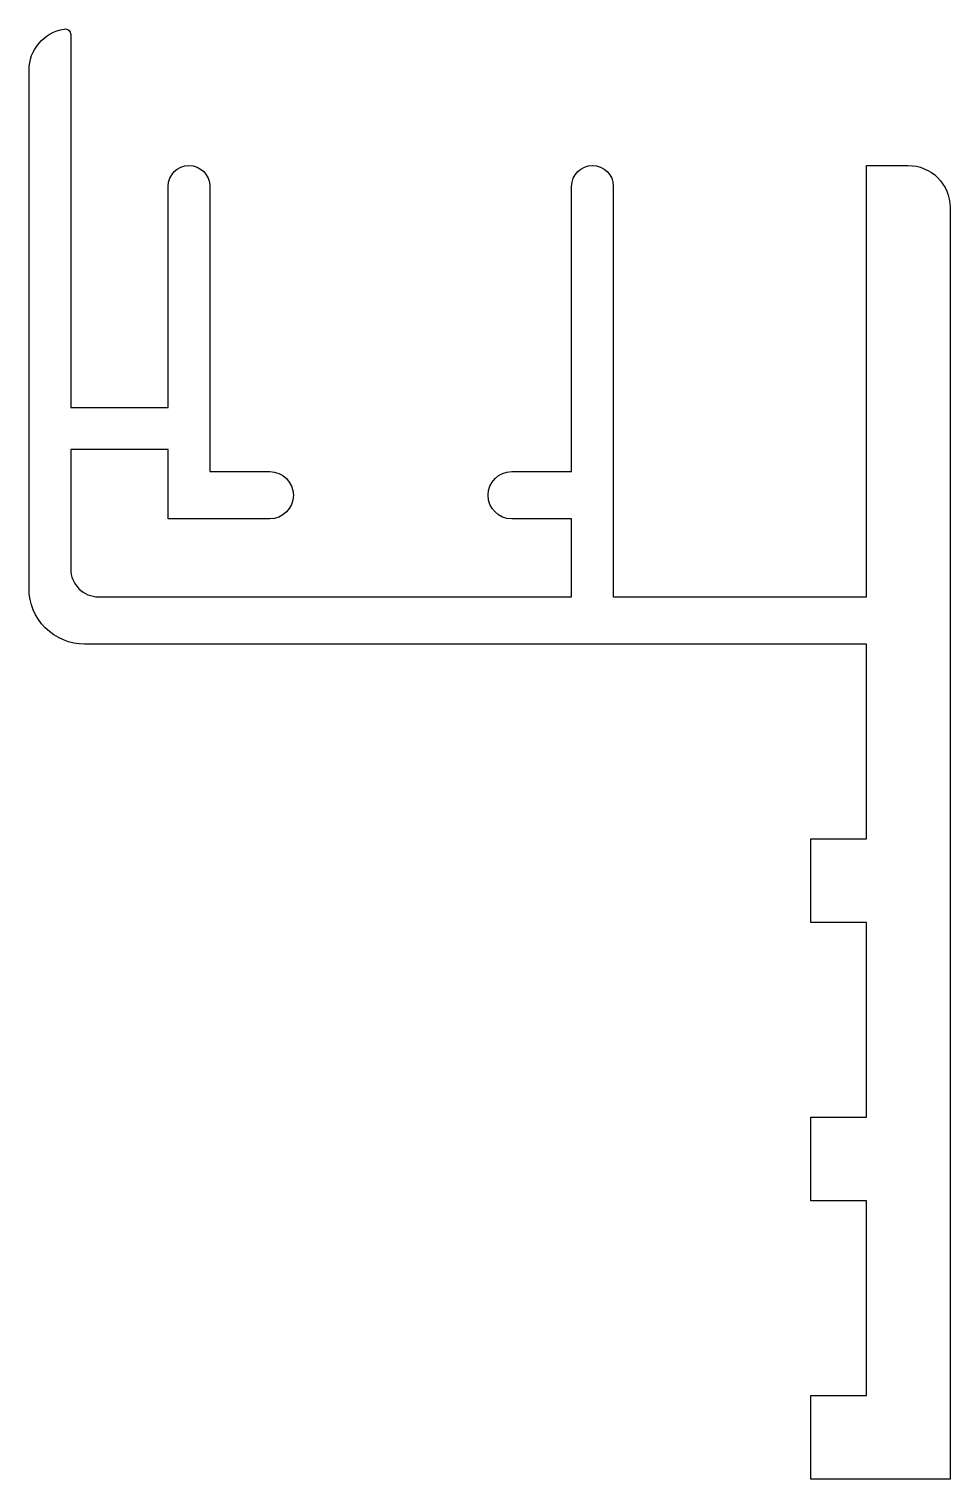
# Model space of a CAD drawing. Extents: x 397.8 to 430.9, y 616.2 to 668.3.
import ezdxf

# ---------------------------------------------------------------- set-up
doc = ezdxf.new("R2010")
doc.units = 0
doc.layers.get('0').update_dxf_attribs({"linetype": 'CONTINUOUS'})

msp = doc.modelspace()

# ---------------------------------------------------------------- linework, layer by layer
msp.add_lwpolyline([(425.93, 636.239), (425.93, 639.239), (427.93, 639.239), (427.93, 646.239), (421.63, 646.239), (399.83, 646.239, -0.414214), (397.83, 648.239), (397.83, 666.859, -0.369664), (399.099, 668.342, -0.460212), (399.33, 668.144), (399.33, 654.739), (402.83, 654.739), (402.83, 662.689, -1), (404.33, 662.689), (404.33, 652.439), (406.48, 652.439, -1), (406.48, 650.739), (402.83, 650.739), (402.83, 653.239), (399.33, 653.239), (399.33, 648.939, 0.414214), (400.33, 647.939), (417.33, 647.939), (417.33, 650.739), (417.33, 650.739), (415.18, 650.739, -1), (415.18, 652.439), (417.33, 652.439), (417.33, 662.689, -1), (418.83, 662.689), (418.83, 647.939), (427.93, 647.939), (427.93, 663.439), (429.43, 663.439, -0.414214), (430.93, 661.939), (430.93, 616.239), (425.93, 616.239), (425.93, 619.239), (427.93, 619.239), (427.93, 626.239), (425.93, 626.239), (425.93, 629.239), (427.93, 629.239), (427.93, 636.239)], format="xyb", close=True)

doc.saveas('drawing.dxf')
